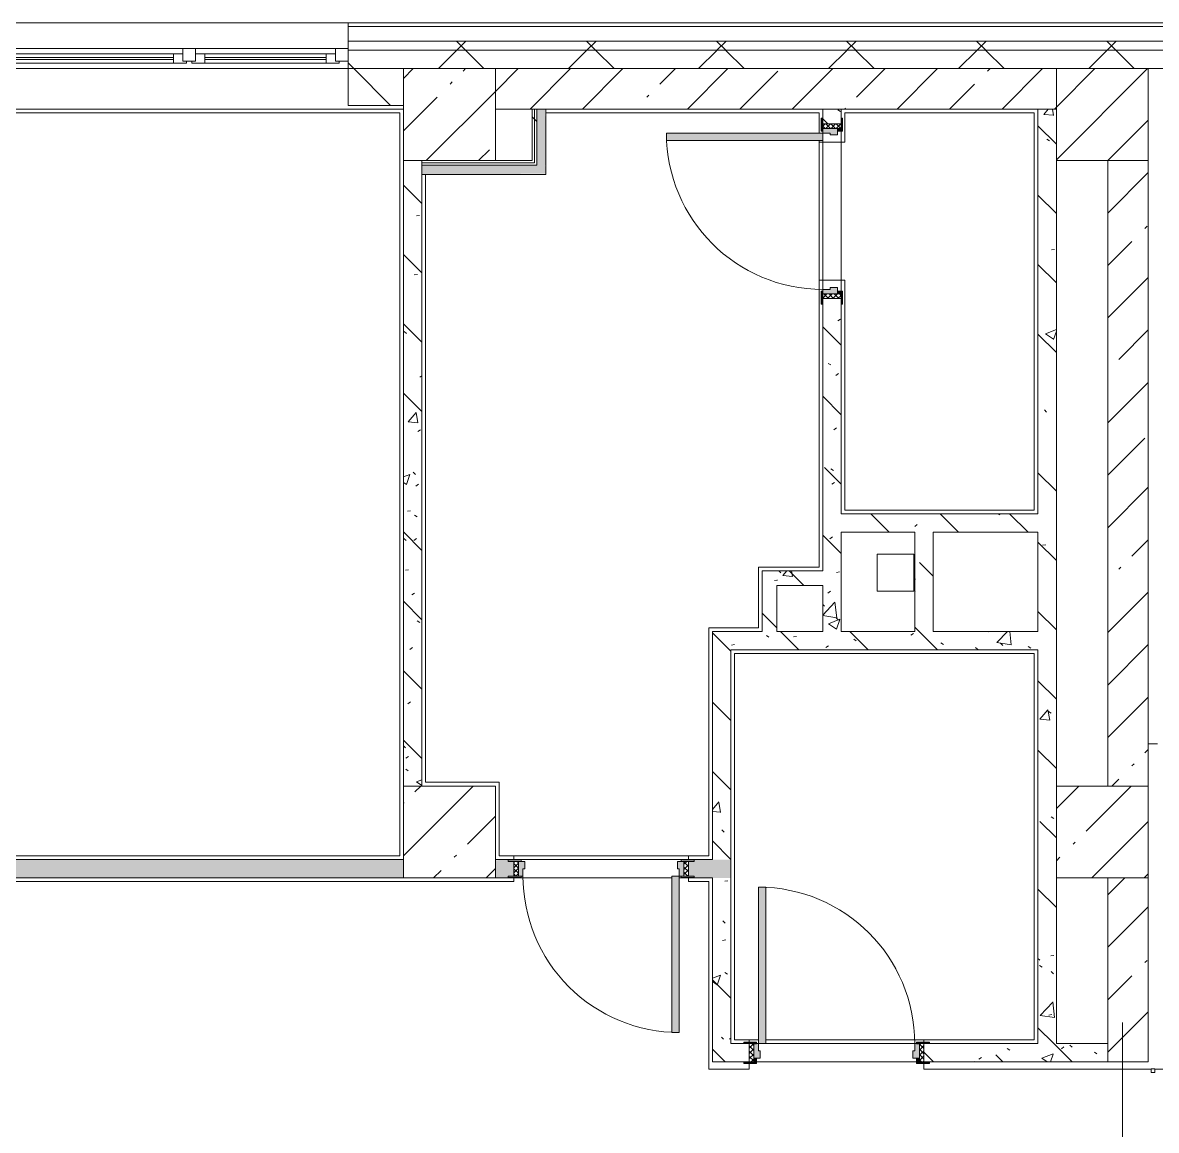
# Model space of a CAD drawing. Header units: millimetres. Extents: x 3991 to 282775, y -8553 to 29560.
# Drawn here: x 227395 to 233559, y 21328 to 27350 of the extents above; entities that cross this region are included whole.
import ezdxf

# ---------------------------------------------------------------- set-up
doc = ezdxf.new("R2010")
doc.units = ezdxf.units.MM
for name, color, linetype, lineweight, true_color in [('A-DOOR-3', 7, 'Continuous', 5, 0xaaaaaa), ('A-DOOR-4', 7, 'Continuous', 5, 0xe2e2e2), ('A-DOOR-FRAM-2', 7, 'Continuous', 5, 0xe2e2e2), ('A-DOOR-FRAM-3', 7, 'Continuous', 5, 0xaaaaaa), ('A-FLOR-1', 7, 'Continuous', 5, 0xaaaaaa), ('I-WALL-1', 7, 'Continuous', 5, 0xe7e7e7), ('I-WALL-4', 7, 'Continuous', 5, 0x787878)]:
    doc.layers.add(name, color=color, linetype=linetype, lineweight=lineweight, true_color=true_color)
for name, color, linetype, lineweight in [('A-GLAZ-2', 7, 'Continuous', 5), ('A-WALL', 7, 'Continuous', 9), ('A-WALL-4', 7, 'Continuous', 5), ('I-WALL-3', 7, 'Continuous', 5), ('S-COLS', 7, 'Continuous', 5), ('Оси', 7, 'Continuous', 9)]:
    doc.layers.add(name, color=color, linetype=linetype, lineweight=lineweight)
pattern_1 = [(45, (148815.1, 0), (-285.1231, 285.1231), []), (45, (149100.2, 0), (-285.1231, 285.1231), [504.031, -100.806, 16.764, -84.042])]
pattern_2 = [(135, (1826.41, 114.685), (-14.14214, -14.14214), []), (225, (1826.41, 114.685), (14.14214, -14.14214), [])]
pattern_3 = [(45, (-296.384, 114.685), (-14.1421, 14.1421), []), (135, (-296.384, 114.685), (-14.1421, -14.1421), [])]
pattern_4 = [(135, (148815.1, 0), (-377.1708, -377.1708), [533.4, -88.9, 17.78, -88.9]), (135, (148815.1, 376.94), (-377.1708, -377.1708), []), (50, (148815.1, 0), (637.6445, -55.7866), [66.675, -733.425]), (355, (148815.1, 0), (-123.3494, 668.699), [53.34, -586.74]), (100.451, (148868.2, -4.65), (514.299, 612.908), [56.665, -623.315]), (46.184, (148815.1, 177.8), (948.7764, -147.15), [100.012, -1100.137]), (96.636, (148894.15, 165.5), (830.909, 865.997), [84.998, -934.973]), (351.184, (148815.1, 177.8), (830.918, 865.988), [80.01, -880.11]), (21, (148904, 133.35), (530.6506, -357.9283), [66.675, -733.425]), (326, (148904, 133.35), (216.308, 644.6585), [53.34, -586.74]), (71.451, (148948.2, 103.5), (746.9596, 286.7243), [56.665, -623.315]), (37.5, (148815.09, 0), (10.81053, 295.9426), [16.764, -562.864, 16.764, -578.866, -588.962]), (37.5, (148815.09, 0), (10.81053, 295.9426), [-1175.258, 16.764, -572.198]), (7.5, (148815.1, 0), (233.8692, 350.6318), [16.764, -322.834, 16.764, -549.529, -224.472]), (7.5, (148815.1, 0), (233.8692, 350.6318), [-905.891, 16.764, -207.708]), (327.5, (148616.84, 0), (474.5678, -20.0513), [16.764, -205.486, 16.764, -676.656, -920.115]), (327.5, (148616.84, 0), (474.5678, -20.0513), [-915.67, 16.764, -903.351]), (317.5, (148527.94, 0), (518.4522, 88.9934), [16.764, -272.161, 16.764, -443.738, -653.415]), (317.5, (148527.94, 0), (518.4522, 88.9934), [-749.427, 16.764, -636.651])]
pattern_5 = [(45, (148815.1, 0), (-353.5534, 353.5534), []), (135, (148815.1, 0), (-353.5534, -353.5534), [])]
pattern_6 = [(45, (148815.1, 0), (-530.33, 530.33), []), (135, (148815.1, 0), (-530.33, -530.33), [])]

# ---------------------------------------------------------------- blocks, each defined once
blk = doc.blocks.new('BSC_Колонна _Прямоугольная - 500х500-23287078-Общий план 1 этажа с размещением фрагментов 1_1-1_9')
at = {"layer": 'S-COLS'}
h = blk.add_hatch(dxfattribs=at)
h.set_pattern_fill('FP_81', color=256, style=0, pattern_type=2)
h.set_pattern_definition([(45, (-84450, -22950), (-285.1231, 285.1231), []), (45, (-84164.88, -22950), (-285.1231, 285.1231), [504.031, -100.806, 16.764, -84.042])])
h.paths.add_polyline_path([(250, -250), (250, 250), (-250, 250), (-250, -250), (58.1, -250)])
for p, q in [((250, 250), (-250, 250)), ((-250, 250), (-250, -250)), ((250, -250), (250, 250)), ((-250, -250), (250, -250))]:
    blk.add_line(p, q, dxfattribs=at)
blk = doc.blocks.new('110_Дверь_СКБ_1Ст_Внутренняя1 - Д-9_ ДОО_Дв_950x2100h_Цеха_ ПУИ_ Помещение персонала_ Моечные_ Тамбур-18976848-Общий план 1 этажа с размещением фрагментов 1_1-1_9')
at = {"layer": 'A-DOOR-3'}
h = blk.add_hatch(dxfattribs=at)
h.set_pattern_fill('FP_52', color=256, style=0, pattern_type=2)
h.set_pattern_definition(pattern_2)
h.paths.add_polyline_path([(462.5, 40), (462.5, -40), (487.5, -40), (487.5, 40)])
at = {"layer": 'A-DOOR-4'}
h = blk.add_hatch(color=256, dxfattribs=at)
h.paths.add_polyline_path([(517.5, 48), (447.5, 48), (462.5, 40), (517.5, 41.1)])
h.paths.add_polyline_path([(-437.5, 48), (-492.5, 48), (-492.5, 40), (-437.5, 40), (-422.5, 48)])
h = blk.add_hatch(color=256, dxfattribs=at)
h.paths.add_polyline_path([(437.5, 40), (437.5, 0), (427.5, 0), (427.5, -40), (462.5, -40), (462.5, 40)])
h.paths.add_polyline_path([(-412.5, 40), (-437.5, 40), (-437.5, -40), (-402.5, -40), (-402.5, 0), (-412.5, 0.1)])
h = blk.add_hatch(color=256, dxfattribs=at)
h.paths.add_polyline_path([(-437.5, -40), (-492.5, -40), (-492.5, -48), (-422.5, -48)])
h.paths.add_polyline_path([(462.5, -40), (447.5, -48), (517.5, -48), (512.3, -40), (487.5, -40)])
at = {"layer": 'A-DOOR-FRAM-2'}
blk.add_hatch(color=256, dxfattribs=at).paths.add_polyline_path([(-372.5, 890), (-412.5, 890), (-412.5, 40), (-372.5, 40), (-372.5, 704.6)])
at = {"layer": 'A-DOOR-FRAM-3'}
h = blk.add_hatch(dxfattribs=at)
h.set_pattern_fill('FP_53', color=256, style=0, pattern_type=2)
h.set_pattern_definition(pattern_3)
h.paths.add_polyline_path([(-437.5, 40), (-462.5, 40), (-462.5, -40), (-437.5, -40), (-437.5, 0.1)])
at = {"layer": 'A-DOOR-3'}
for p, q in [((-412.5, 890), (-412.5, 40)), ((-372.5, 890), (-412.5, 890)), ((-372.5, 40), (-372.5, 890)), ((-422.5, 48), (-492.5, 48)), ((-492.5, 48), (-492.5, 40)), ((-492.5, 40), (-437.5, 40)), ((-437.5, 40), (-422.5, 40)), ((-422.5, 40), (-422.5, 48)), ((-412.5, 40), (-372.5, 40)), ((517.5, 48), (447.5, 48)), ((447.5, 48), (447.5, 40)), ((447.5, 40), (462.5, 40)), ((462.5, 40), (517.5, 40)), ((517.5, 40), (517.5, 48)), ((-492.5, -40), (-492.5, -48)), ((-437.5, -40), (-492.5, -40)), ((-492.5, -48), (-422.5, -48)), ((-422.5, -40), (-437.5, -40)), ((-422.5, -48), (-422.5, -40)), ((462.5, -40), (447.5, -40)), ((447.5, -40), (447.5, -48)), ((447.5, -48), (517.5, -48)), ((517.5, -40), (462.5, -40)), ((517.5, -48), (517.5, -40))]:
    blk.add_line(p, q, dxfattribs=at)
blk.add_arc((-412.5, 40), 850, 360, 90, dxfattribs=at)
at = {"layer": 'A-DOOR-FRAM-3'}
for p, q in [((-437.5, 40), (-462.5, 40)), ((-462.5, 40), (-462.5, -40)), ((-412.5, 40), (-437.5, 40)), ((-437.5, 40), (-437.5, -40)), ((-437.5, -40), (-437.5, 40)), ((-412.5, 0), (-412.5, 40)), ((-402.5, 0), (-412.5, 0)), ((-402.5, -40), (-402.5, 0)), ((437.5, 0), (427.5, 0)), ((427.5, 0), (427.5, -40)), ((437.5, 40), (437.5, 0)), ((462.5, 40), (437.5, 40)), ((462.5, -40), (462.5, 40)), ((487.5, 40), (462.5, 40)), ((462.5, 40), (462.5, -40)), ((487.5, -40), (487.5, 40)), ((-462.5, -40), (-437.5, -40)), ((-437.5, -40), (-402.5, -40)), ((427.5, -40), (462.5, -40)), ((462.5, -40), (487.5, -40))]:
    blk.add_line(p, q, dxfattribs=at)
blk = doc.blocks.new('110_Дверь_СКБ_1Ст_Внутренняя1 - Д-7_п__950x2100h_Туалет-32105350-Общий план 1 этажа с размещением фрагментов 1_1-1_9')
at = {"layer": 'A-DOOR-3'}
h = blk.add_hatch(dxfattribs=at)
h.set_pattern_fill('FP_52', color=256, style=0, pattern_type=2)
h.set_pattern_definition(pattern_2)
h.paths.add_polyline_path([(487.5, -50), (487.5, 50), (462.5, 50), (463.3, -50)])
at = {"layer": 'A-DOOR-4'}
h = blk.add_hatch(color=256, dxfattribs=at)
h.paths.add_polyline_path([(437.5, -30), (462.5, -30), (462.5, 50), (437.5, 50), (437.5, 10), (427.5, 10), (427.5, -30)])
h.paths.add_polyline_path([(-437.5, -30), (-402.5, -30), (-402.5, 10), (-412.5, 10), (-412.5, 50), (-437.5, 50)])
at = {"layer": 'A-DOOR-FRAM-2'}
for points in [[(-372.5, 50), (-372.5, 900), (-412.5, 900), (-412.5, 50)], [(-437.5, 50), (-422.5, 50), (-422.5, 58), (-492.5, 58), (-492.5, 50), (-462.5, 50)], [(517.5, 50), (517.5, 58), (447.5, 58), (447.5, 50), (492.2, 50)], [(-492.5, -58), (-422.5, -58), (-422.5, -50), (-492.5, -50)], [(-437.5, -50), (-422.5, -50), (-422.5, -30), (-437.5, -30)], [(462.5, -50), (462.5, -30), (447.5, -30), (447.5, -50)], [(468.2, -58), (517.5, -58), (517.5, -50), (447.5, -50), (447.5, -58)]]:
    blk.add_hatch(color=256, dxfattribs=at).paths.add_polyline_path(points)
at = {"layer": 'A-DOOR-FRAM-3'}
h = blk.add_hatch(dxfattribs=at)
h.set_pattern_fill('FP_53', color=256, style=0, pattern_type=2)
h.set_pattern_definition(pattern_3)
h.paths.add_polyline_path([(-437.5, -50), (-437.5, 50), (-462.5, 50), (-462.5, -50)])
at = {"layer": 'A-DOOR-3'}
for p, q in [((-412.5, 900), (-412.5, 50)), ((-372.5, 900), (-412.5, 900)), ((-372.5, 50), (-372.5, 900)), ((-412.5, 50), (-372.5, 50))]:
    blk.add_line(p, q, dxfattribs=at)
blk.add_arc((-412.5, 50), 850, 360, 90, dxfattribs=at)
at = {"layer": 'A-DOOR-FRAM-3'}
for p, q in [((-422.5, 58), (-492.5, 58)), ((-492.5, 58), (-492.5, 50)), ((-492.5, 50), (-422.5, 50)), ((-437.5, 50), (-462.5, 50)), ((-462.5, 50), (-462.5, -50)), ((-412.5, 50), (-437.5, 50)), ((-437.5, 50), (-437.5, -30)), ((-437.5, -50), (-437.5, 50)), ((-422.5, 50), (-437.5, 50)), ((-437.5, 50), (-437.5, 49)), ((-437.5, 49), (-422.5, 49)), ((-422.5, 50), (-422.5, 58)), ((-422.5, 49), (-422.5, 50)), ((-412.5, 10), (-412.5, 50)), ((-402.5, 10), (-412.5, 10)), ((-402.5, -30), (-402.5, 10)), ((437.5, 10), (427.5, 10)), ((427.5, 10), (427.5, -30)), ((437.5, 50), (437.5, 10)), ((462.5, 50), (437.5, 50)), ((517.5, 58), (447.5, 58)), ((447.5, 58), (447.5, 50)), ((462.5, 50), (447.5, 50)), ((447.5, 50), (447.5, 49)), ((447.5, 50), (517.5, 50)), ((447.5, 49), (462.5, 49)), ((462.5, -30), (462.5, 50)), ((487.5, 50), (462.5, 50)), ((462.5, 50), (462.5, -50)), ((462.5, 49), (462.5, 50)), ((487.5, -50), (487.5, 50)), ((517.5, 50), (517.5, 58)), ((-422.5, -50), (-492.5, -50)), ((-492.5, -50), (-492.5, -58)), ((-492.5, -58), (-422.5, -58)), ((-462.5, -50), (-437.5, -50)), ((-437.5, -30), (-402.5, -30)), ((-422.5, -30), (-437.5, -30)), ((-437.5, -30), (-437.5, -50)), ((-437.5, -50), (-422.5, -50)), ((-422.5, -50), (-422.5, -30)), ((-422.5, -58), (-422.5, -50)), ((427.5, -30), (462.5, -30)), ((462.5, -30), (447.5, -30)), ((447.5, -30), (447.5, -50)), ((447.5, -50), (462.5, -50)), ((517.5, -50), (447.5, -50)), ((447.5, -50), (447.5, -58)), ((447.5, -58), (517.5, -58)), ((462.5, -50), (462.5, -30)), ((462.5, -50), (487.5, -50)), ((517.5, -58), (517.5, -50))]:
    blk.add_line(p, q, dxfattribs=at)
blk = doc.blocks.new('110_Дверь_СКБ_1Ст_Внутренняя1 - Д-7_л__950x2100h_Туалет-32089464-Общий план 1 этажа с размещением фрагментов 1_1-1_9')
at = {"layer": 'A-DOOR-3'}
h = blk.add_hatch(dxfattribs=at)
h.set_pattern_fill('FP_52', color=256, style=0, pattern_type=2)
h.set_pattern_definition(pattern_2)
h.paths.add_polyline_path([(462.5, -50), (487.5, -50), (487.5, 50), (462.5, 50)])
at = {"layer": 'A-DOOR-4'}
h = blk.add_hatch(color=256, dxfattribs=at)
h.paths.add_polyline_path([(-437.5, -30), (-402.5, -30), (-402.5, 10), (-412.5, 10), (-412.5, 50), (-437.5, 50)])
h.paths.add_polyline_path([(427.5, -6), (427.5, -30), (462.5, -30), (462.5, 50), (437.5, 50), (437.5, 10), (427.5, 10)])
at = {"layer": 'A-DOOR-FRAM-2'}
for points in [[(397.5, 70), (397.5, 50), (437.5, 50), (437.5, 900), (397.5, 900), (397.5, 90)], [(-492.5, 50), (-422.5, 50), (-422.5, 58), (-492.5, 58)], [(447.5, 50), (517.5, 50), (517.5, 58), (447.5, 58)], [(-492.5, -58), (-422.5, -58), (-422.5, -50), (-492.5, -50)], [(-437.5, -50), (-422.5, -50), (-422.5, -30), (-437.5, -30)], [(447.5, -50), (462.5, -50), (462.5, -30), (447.5, -30)], [(447.5, -58), (517.5, -58), (517.5, -50), (447.5, -50)]]:
    blk.add_hatch(color=256, dxfattribs=at).paths.add_polyline_path(points)
at = {"layer": 'A-DOOR-FRAM-3'}
h = blk.add_hatch(dxfattribs=at)
h.set_pattern_fill('FP_53', color=256, style=0, pattern_type=2)
h.set_pattern_definition(pattern_3)
h.paths.add_polyline_path([(-462.5, -50), (-437.5, -50), (-437.5, 50), (-462.5, 50)])
at = {"layer": 'A-DOOR-3'}
for p, q in [((437.5, 900), (397.5, 900)), ((397.5, 900), (397.5, 50)), ((437.5, 50), (437.5, 900)), ((397.5, 50), (437.5, 50))]:
    blk.add_line(p, q, dxfattribs=at)
blk.add_arc((437.5, 50), 850, 90, 180, dxfattribs=at)
at = {"layer": 'A-DOOR-FRAM-3'}
for p, q in [((-422.5, 58), (-492.5, 58)), ((-492.5, 58), (-492.5, 50)), ((-492.5, 50), (-422.5, 50)), ((-437.5, 50), (-462.5, 50)), ((-462.5, 50), (-462.5, -50)), ((-412.5, 50), (-437.5, 50)), ((-437.5, 50), (-437.5, -30)), ((-437.5, -50), (-437.5, 50)), ((-422.5, 50), (-437.5, 50)), ((-437.5, 50), (-437.5, 49)), ((-437.5, 49), (-422.5, 49)), ((-422.5, 50), (-422.5, 58)), ((-422.5, 49), (-422.5, 50)), ((-412.5, 10), (-412.5, 50)), ((-402.5, 10), (-412.5, 10)), ((-402.5, -30), (-402.5, 10)), ((437.5, 10), (427.5, 10)), ((427.5, 10), (427.5, -30)), ((437.5, 50), (437.5, 10)), ((462.5, 50), (437.5, 50)), ((517.5, 58), (447.5, 58)), ((447.5, 58), (447.5, 50)), ((462.5, 50), (447.5, 50)), ((447.5, 50), (447.5, 49)), ((447.5, 50), (517.5, 50)), ((447.5, 49), (462.5, 49)), ((462.5, -30), (462.5, 50)), ((487.5, 50), (462.5, 50)), ((462.5, 50), (462.5, -50)), ((462.5, 49), (462.5, 50)), ((487.5, -50), (487.5, 50)), ((517.5, 50), (517.5, 58)), ((-422.5, -50), (-492.5, -50)), ((-492.5, -50), (-492.5, -58)), ((-492.5, -58), (-422.5, -58)), ((-462.5, -50), (-437.5, -50)), ((-437.5, -30), (-402.5, -30)), ((-422.5, -30), (-437.5, -30)), ((-437.5, -30), (-437.5, -50)), ((-437.5, -50), (-422.5, -50)), ((-422.5, -50), (-422.5, -30)), ((-422.5, -58), (-422.5, -50)), ((427.5, -30), (462.5, -30)), ((462.5, -30), (447.5, -30)), ((447.5, -30), (447.5, -50)), ((447.5, -50), (462.5, -50)), ((517.5, -50), (447.5, -50)), ((447.5, -50), (447.5, -58)), ((447.5, -58), (517.5, -58)), ((462.5, -50), (462.5, -30)), ((462.5, -50), (487.5, -50)), ((517.5, -58), (517.5, -50))]:
    blk.add_line(p, q, dxfattribs=at)
blk = doc.blocks.new('120_Окно_СКБ_2Ст - 120_Окно_СКБ_2Ст 3100х2500 _мал_створка слева_ 2-19089248-Общий план 1 этажа с размещением фрагментов 1_1-1_9')
at = {"layer": 'A-GLAZ-2'}
for p, q in [((-1550, -75), (-1550, -5)), ((-1550, -5), (-1480, -5)), ((1550, -5), (-1550, -5)), ((-1480, -5), (-1480, -75)), ((650, -35), (-1480, -35)), ((-1480, -35), (-1480, -75)), ((-1430, -85), (-1430, -35)), ((-1430, -55), (600, -55)), ((600, -85), (600, -35)), ((650, -75), (650, -5)), ((650, -5), (720, -5)), ((650, -75), (650, -35)), ((720, -5), (720, -75)), ((1480, -35), (720, -35)), ((720, -35), (720, -75)), ((770, -85), (770, -35)), ((770, -55), (1430, -55)), ((1430, -85), (1430, -35)), ((1480, -75), (1480, -5)), ((1480, -5), (1550, -5)), ((1480, -75), (1480, -35)), ((1550, -5), (1550, -75)), ((-1480, -75), (-1550, -75)), ((-1550, -75), (-1500, -75)), ((-1480, -75), (-1500, -75)), ((-1500, -75), (-1500, -85)), ((-1500, -85), (670, -85)), ((670, -85), (-1500, -85)), ((600, -65), (-1430, -65)), ((720, -75), (650, -75)), ((670, -75), (650, -75)), ((670, -75), (700, -75)), ((670, -85), (670, -75)), ((720, -75), (700, -75)), ((700, -75), (700, -85)), ((700, -85), (1500, -85)), ((1500, -85), (700, -85)), ((1430, -65), (770, -65)), ((1550, -75), (1480, -75)), ((1500, -75), (1480, -75)), ((1500, -75), (1550, -75)), ((1500, -85), (1500, -75))]:
    blk.add_line(p, q, dxfattribs=at)
blk = doc.blocks.new('BSC_Колонна _Прямоугольная - 500х500-V201-Общий план 1 этажа с размещением фрагментов 1_1-1_9')
at = {"layer": 'S-COLS'}
h = blk.add_hatch(dxfattribs=at)
h.set_pattern_fill('FP_150', color=256, style=0, pattern_type=2)
h.set_pattern_definition([(45, (-80900, -22950), (-285.1231, 285.1231), []), (45, (-80614.88, -22950), (-285.1231, 285.1231), [504.031, -100.806, 16.764, -84.042])])
h.paths.add_polyline_path([(202.8, -250), (250, -250), (250, 250), (-250, 250), (-250, -250), (-26, -250)])
for p, q in [((250, 250), (-250, 250)), ((-250, 250), (-250, -250)), ((250, -250), (250, 250)), ((-250, -250), (250, -250))]:
    blk.add_line(p, q, dxfattribs=at)

msp = doc.modelspace()

# ---------------------------------------------------------------- hatches: boundary and pattern name
at = {"layer": 'A-WALL-4'}
h = msp.add_hatch(dxfattribs=at)
h.set_pattern_fill('FP_73', color=256, style=0, pattern_type=2)
h.set_pattern_definition(pattern_5)
h.paths.add_polyline_path([(230831.4, 27200), (233785.1, 27200), (233785.1, 27250), (229165.1, 27250), (229165.1, 27200), (229893.3, 27200)])
h.paths.add_polyline_path([(225565.1, 27200), (226065.1, 27200), (226065.1, 27250), (225165.1, 27250), (225165.1, 27200)])
h.paths.add_polyline_path([(222355.1, 27200), (223065.1, 27200), (223065.1, 27250), (221725.1, 27250), (221725.1, 27200)])
h.paths.add_polyline_path([(219125.1, 27200), (219625.1, 27200), (219625.1, 27250), (217025.1, 27250), (217025.1, 27200), (219103.6, 27200)])
h.paths.add_polyline_path([(215925.1, 27200), (215925.1, 27250), (214975.1, 27250), (214975.1, 27200), (215575.1, 27200)])
h.paths.add_polyline_path([(208820.1, 27200), (209875.1, 27200), (209875.1, 27250), (208820.1, 27250), (208820.1, 27210)])
h.paths.add_polyline_path([(205675.1, 27200), (206520.1, 27200), (206520.1, 27250), (205675.1, 27250), (205675.1, 27206.1)])
h.paths.add_polyline_path([(199675.1, 27200), (200575.1, 27200), (200575.1, 27250), (199675.1, 27250), (199675.1, 27210)])
h.paths.add_polyline_path([(203466.6, 27200), (203575.1, 27200), (203575.1, 27250), (202675.1, 27250), (202675.1, 27200), (202975.1, 27200)])
h.paths.add_polyline_path([(196625.3, 27200), (197575.1, 27200), (197575.1, 27250), (196475.1, 27250), (196475.1, 27200)])
h.paths.add_polyline_path([(191738.8, 27200), (193375.1, 27200), (193375.1, 27250), (190975.1, 27250), (190975.1, 27200), (191595.1, 27200)])
h = msp.add_hatch(dxfattribs=at)
h.set_pattern_fill('FP_73', color=256, style=0, pattern_type=2)
h.set_pattern_definition(pattern_5)
h.paths.add_polyline_path([(233785.1, 27100), (233780.5, 27200), (229165.1, 27198.1), (229165.1, 27100), (233763.3, 27100)])
h.paths.add_polyline_path([(217057.1, 27100), (219625.1, 27100), (219625.1, 27200), (217025.1, 27200), (217025.1, 27110), (217057.1, 27110), (217057.1, 27102), (217025.1, 27100)])
h.paths.add_polyline_path([(191595.1, 27100), (193375.1, 27100), (193375.1, 27200), (190975.1, 27200), (190975.1, 27100), (191575.1, 27100)])
h.paths.add_polyline_path([(196475.1, 27100), (197575.1, 27100), (197575.1, 27200), (196475.1, 27200), (196475.1, 27139.7)])
h.paths.add_polyline_path([(199675.1, 27100), (200575.1, 27100), (200575.1, 27200), (199675.1, 27200), (199675.1, 27140)])
h.paths.add_polyline_path([(202675.1, 27100), (203575.1, 27100), (203575.1, 27200), (202675.1, 27200), (202675.1, 27140)])
h.paths.add_polyline_path([(205675.1, 27100), (206520.1, 27100), (206520.1, 27200), (205675.1, 27200), (205675.1, 27140)])
h.paths.add_polyline_path([(226065.1, 27100), (226065.1, 27200), (225165.1, 27200), (225165.1, 27100), (225944.8, 27100)])
h.paths.add_polyline_path([(208820.1, 27100), (209875.1, 27100), (209875.1, 27200), (208820.1, 27200), (208820.1, 27140)])
h.paths.add_polyline_path([(223065.1, 27100), (223065.1, 27200), (221725.1, 27200), (221725.1, 27100), (223012.9, 27100)])
h.paths.add_polyline_path([(214975.1, 27100), (215893.1, 27102), (215893.1, 27110), (215925.1, 27110), (215925.1, 27200), (214975.1, 27200), (214975.1, 27140)])
h = msp.add_hatch(dxfattribs=at)
h.set_pattern_fill('FP_58', color=256, style=0, pattern_type=2)
h.set_pattern_definition([(135, (148815.1, 0), (-176.7767, -176.7767), [])])
h.paths.add_polyline_path([(208820.1, 26900), (208975.1, 26900), (208975.1, 27100), (208820.1, 27100), (208820.1, 26936.5)])
h.paths.add_polyline_path([(191595.1, 26900), (193375.1, 26900), (193375.1, 27100), (191575.1, 27100), (191575.1, 26900)])
h.paths.add_polyline_path([(229465.1, 26900), (229465.1, 27100), (229165.1, 27100), (229165.1, 26900)])
h.paths.add_polyline_path([(196625.3, 26900), (196975.1, 26900), (196975.1, 27100), (196475.1, 27100), (196475.1, 26900)])
h.paths.add_polyline_path([(199675.1, 26900), (200575.1, 26900), (200575.1, 27100), (199675.1, 27100), (199675.1, 26925)])
h.paths.add_polyline_path([(225565.1, 26900), (225565.1, 27100), (225165.1, 27100), (225165.1, 26900), (225243.3, 26900)])
h.paths.add_polyline_path([(223065.1, 26900), (223065.1, 27100), (222855.1, 27100), (222855.1, 26900), (223012.9, 26900)])
h.paths.add_polyline_path([(202675.1, 26900), (202975.1, 26900), (202975.1, 27100), (202675.1, 27100), (202675.1, 26969.4)])
h.paths.add_polyline_path([(205675.1, 26900), (206520.1, 26900), (206520.1, 27100), (205675.1, 27100), (205675.1, 26964.6)])
h.paths.add_polyline_path([(221725.1, 26900), (222355.1, 26900), (222355.1, 27100), (221725.1, 27100), (221725.1, 26985.6)])
h.paths.add_polyline_path([(219125.1, 26900), (219125.1, 27100), (217021.1, 27100), (217025.1, 26900), (219103.6, 26900)])
h.paths.add_polyline_path([(209575.1, 26900), (209875.1, 26900), (209875.1, 27100), (209575.1, 27100), (209575.1, 26953.9)])
h.paths.add_polyline_path([(215875.1, 26900), (215875.1, 27100), (215575.1, 27100), (215575.1, 26900)])
at = {"layer": 'I-WALL-1'}
for points in [[(230190.1, 26575), (230240.1, 26575), (230235.1, 26880), (230190.1, 26880), (230190.1, 26587.5)], [(229860.8, 26525), (230240.1, 26530), (230235.1, 26575), (229565.1, 26575), (229565.1, 26525), (229854.1, 26525)]]:
    msp.add_hatch(color=256, dxfattribs=at).paths.add_polyline_path(points)
at = {"layer": 'I-WALL-3'}
h = msp.add_hatch(dxfattribs=at)
h.set_pattern_fill('FP_57', color=256, style=0, pattern_type=2)
h.set_pattern_definition(pattern_1)
h.paths.add_polyline_path([(232786, 26880), (233015.1, 26880), (233015.1, 27100), (229965.1, 27100), (229965.1, 26880), (231865.1, 26880)])
h = msp.add_hatch(dxfattribs=at)
h.set_pattern_fill('FP_192', color=256, style=0, pattern_type=2)
h.set_pattern_definition(pattern_6)
h.paths.add_polyline_path([(230177.6, 26600), (230177.6, 26880), (230165.1, 26880), (230165.1, 26600)])
h = msp.add_hatch(dxfattribs=at)
h.set_pattern_fill('FP_192', color=256, style=0, pattern_type=2)
h.set_pattern_definition(pattern_6)
h.paths.add_polyline_path([(230187.9, 26587.5), (230190.1, 26587.5), (230190.1, 26880), (230177.6, 26880), (230177.6, 26587.5)])
h = msp.add_hatch(dxfattribs=at)
h.set_pattern_fill('FP_57', color=256, style=0, pattern_type=2)
h.set_pattern_definition(pattern_1)
h.paths.add_polyline_path([(233295.1, 23200), (233515.1, 23200), (233515.1, 26600), (233295.1, 26600), (233295.1, 23430)])
h = msp.add_hatch(dxfattribs=at)
h.set_pattern_fill('FP_57', color=256, style=0, pattern_type=2)
h.set_pattern_definition(pattern_1)
h.paths.add_polyline_path([(233515.1, 21700), (233515.1, 22700), (233295.1, 22700), (233295.1, 21700), (233361.6, 21700)])
at = {"layer": 'I-WALL-4'}
h = msp.add_hatch(dxfattribs=at)
h.set_pattern_fill('FP_86', color=256, style=0, pattern_type=2)
h.set_pattern_definition(pattern_4)
h.paths.add_polyline_path([(231745.1, 23940), (231845.1, 23940), (231845.1, 25850), (231745.1, 25850), (231745.1, 23954.1)])
h.paths.add_polyline_path([(231845.1, 26800), (231845.1, 26880), (231745.1, 26880), (231745.1, 26800)])
h = msp.add_hatch(dxfattribs=at)
h.set_pattern_fill('FP_86', color=256, style=0, pattern_type=2)
h.set_pattern_definition(pattern_4)
h.paths.add_polyline_path([(233015.1, 21800), (233015.1, 26880), (232915.1, 26880), (232915.1, 21800)])
h = msp.add_hatch(dxfattribs=at)
h.set_pattern_fill('FP_86', color=256, style=0, pattern_type=2)
h.set_pattern_definition(pattern_4)
h.paths.add_polyline_path([(229465.1, 23200), (229565.1, 23200), (229565.1, 26600), (229465.1, 26600), (229465.1, 23220)])
h = msp.add_hatch(dxfattribs=at)
h.set_pattern_fill('FP_86', color=256, style=0, pattern_type=2)
h.set_pattern_definition(pattern_4)
h.paths.add_polyline_path([(232101.9, 24580), (232915.1, 24580), (232915.1, 24680), (231845.1, 24680), (231845.1, 24580), (232040.2, 24580)])
h = msp.add_hatch(dxfattribs=at)
h.set_pattern_fill('FP_86', color=256, style=0, pattern_type=2)
h.set_pattern_definition(pattern_4)
h.paths.add_polyline_path([(232345.1, 24040), (232345.1, 24580), (232245.1, 24580), (232245.1, 24040)])
h = msp.add_hatch(dxfattribs=at)
h.set_pattern_fill('FP_86', color=256, style=0, pattern_type=2)
h.set_pattern_definition(pattern_4)
h.paths.add_polyline_path([(231479.2, 24040), (231495.1, 24040), (231495.1, 24370), (231415.1, 24370), (231415.1, 24040)])
h = msp.add_hatch(dxfattribs=at)
h.set_pattern_fill('FP_86', color=256, style=0, pattern_type=2)
h.set_pattern_definition(pattern_4)
h.paths.add_polyline_path([(231745.1, 24290), (231745.1, 24370), (231495.1, 24370), (231495.1, 24290), (231725.1, 24290)])
h = msp.add_hatch(dxfattribs=at)
h.set_pattern_fill('FP_86', color=256, style=0, pattern_type=2)
h.set_pattern_definition(pattern_4)
h.paths.add_polyline_path([(231604.9, 23940), (231745.1, 23940), (231740.9, 24040), (231145.1, 24040), (231145.1, 23940), (231345.6, 23940)])
h = msp.add_hatch(dxfattribs=at)
h.set_pattern_fill('FP_86', color=256, style=0, pattern_type=2)
h.set_pattern_definition(pattern_4)
h.paths.add_polyline_path([(232646.9, 23940), (232915.1, 23940), (232915.1, 24040), (231845.1, 24040), (231845.1, 23940), (232524, 23940)])
h = msp.add_hatch(dxfattribs=at)
h.set_pattern_fill('FP_86', color=256, style=0, pattern_type=2)
h.set_pattern_definition(pattern_4)
h.paths.add_polyline_path([(231245.1, 22800), (231245.1, 23940), (231145.1, 23940), (231145.1, 22800)])
h = msp.add_hatch(dxfattribs=at)
h.set_pattern_fill('FP_86', color=256, style=0, pattern_type=2)
h.set_pattern_definition(pattern_4)
h.paths.add_polyline_path([(231145.1, 22700), (231245.1, 22700), (231245.1, 22800), (231045.1, 22798), (231045.1, 22790), (231015.1, 22790), (231015.1, 22710), (231045.1, 22710), (231045.1, 22702), (231125.1, 22700)])
h.paths.add_polyline_path([(229365.1, 22700), (229465.1, 22700), (229465.1, 22800), (227265.1, 22800), (227265.1, 22700), (228876.8, 22700)])
h.paths.add_polyline_path([(230044.3, 22700), (230035.1, 22702), (230035.1, 22710), (230065.1, 22710), (230065.1, 22790), (230035.1, 22790), (230035.1, 22798), (229965.1, 22796.4), (229965.1, 22700), (230035.1, 22700)])
h.paths.add_polyline_path([(224967.5, 22700), (225565.1, 22700), (225565.1, 22800), (224559.9, 22800), (224559.9, 22700), (224589.9, 22700)])
h.paths.add_polyline_path([(226065.1, 22700), (226165.1, 22700), (226165.1, 22800), (226065.1, 22800), (226065.1, 22709.1)])
h.paths.add_polyline_path([(219055.1, 22700), (219125.1, 22704), (219125.1, 22800), (219025.1, 22800), (219025.1, 22700)])
h.paths.add_polyline_path([(222855.1, 22700), (223459.9, 22700), (223459.9, 22800), (222855.1, 22800), (222855.1, 22730.9)])
h.paths.add_polyline_path([(219625.1, 22700), (222355.1, 22700), (222355.1, 22800), (219625.1, 22800), (219625.1, 22724.2)])
h.paths.add_polyline_path([(217895.1, 22700), (217925.1, 22700), (217925.1, 22800), (217125.1, 22800), (217125.1, 22700), (217149, 22700)])
h = msp.add_hatch(dxfattribs=at)
h.set_pattern_fill('FP_86', color=256, style=0, pattern_type=2)
h.set_pattern_definition(pattern_4)
h.paths.add_polyline_path([(231145.1, 21800), (231245.1, 21800), (231245.1, 22700), (231145.1, 22700), (231145.1, 22482.3)])
h = msp.add_hatch(dxfattribs=at)
h.set_pattern_fill('FP_86', color=256, style=0, pattern_type=2)
h.set_pattern_definition(pattern_4)
h.paths.add_polyline_path([(232895.1, 21700), (233295.1, 21700), (233295.1, 21800), (232295.1, 21800), (232296.4, 21700), (232786, 21700)])
h.paths.add_polyline_path([(231145.1, 21700), (231345.1, 21700), (231345.1, 21800), (231145.1, 21800)])
at = {"layer": 'S-COLS'}
h = msp.add_hatch(dxfattribs=at)
h.set_pattern_fill('FP_57', color=256, style=0, pattern_type=2)
h.set_pattern_definition(pattern_1)
h.paths.add_polyline_path([(229757.7, 26600), (229965.1, 26600), (229965.1, 27100), (229465.1, 27100), (229465.1, 26600), (229585.1, 26600)])
h = msp.add_hatch(dxfattribs=at)
h.set_pattern_fill('FP_57', color=256, style=0, pattern_type=2)
h.set_pattern_definition(pattern_1)
h.paths.add_polyline_path([(233273.6, 26600), (233515.1, 26600), (233515.1, 27100), (233015.1, 27100), (233015.1, 26600), (233235.8, 26600)])

# ---------------------------------------------------------------- linework, layer by layer
at = {"layer": 'A-FLOR-1'}
for p, q in [((229445.1, 26860), (226085.1, 26860)), ((229445.1, 22820), (229445.1, 26860)), ((231725.1, 26860), (230240.1, 26860)), ((231725.1, 26750), (231725.1, 26860)), ((232895.1, 26860), (231865.1, 26860)), ((231865.1, 26860), (231865.1, 26700)), ((232895.1, 24700), (232895.1, 26860)), ((231725.1, 24390), (231725.1, 26710)), ((231865.1, 26700), (231725.1, 26700)), ((229585.1, 26525), (229585.1, 23220)), ((231725.1, 25950), (231865.1, 25950)), ((231865.1, 25950), (231865.1, 24700)), ((231865.1, 24700), (232895.1, 24700)), ((232040.2, 24459.9), (232240.2, 24459.9)), ((232040.2, 24259.9), (232040.2, 24459.9)), ((232240.2, 24459.9), (232240.2, 24259.9)), ((231395.1, 24060), (231395.1, 24390)), ((231395.1, 24390), (231725.1, 24390)), ((232240.2, 24259.9), (232040.2, 24259.9)), ((231125.1, 22820), (231125.1, 24060)), ((231125.1, 24060), (231395.1, 24060)), ((232895.1, 23920), (231265.1, 23920)), ((231265.1, 23920), (231265.1, 21820)), ((232895.1, 21820), (232895.1, 23920)), ((233565.1, 23430), (233515.1, 23430)), ((229585.1, 23220), (229985.1, 23220)), ((229985.1, 23220), (229985.1, 22820)), ((226255.1, 22820), (229445.1, 22820)), ((229985.1, 22820), (231125.1, 22820)), ((230065.1, 22820), (230065.1, 22800)), ((231015.1, 22800), (231015.1, 22820)), ((230065.1, 22700), (230065.1, 22680)), ((231015.1, 22680), (231015.1, 22700)), ((230065.1, 22680), (227265.1, 22680)), ((231125.1, 22680), (231015.1, 22680)), ((231125.1, 21660), (231125.1, 22680)), ((231265.1, 21820), (231395.1, 21820)), ((231345.1, 21820), (231345.1, 21808)), ((231435.1, 21820), (232895.1, 21820)), ((232295.1, 21808), (232295.1, 21820)), ((231345.1, 21660), (231125.1, 21660)), ((231345.1, 21692), (231345.1, 21660)), ((232295.1, 21660), (232295.1, 21692)), ((233531.1, 21660), (232295.1, 21660)), ((234249.8, 21660), (233551.1, 21660))]:
    msp.add_line(p, q, dxfattribs=at)
at = {"layer": 'A-WALL'}
for p, q in [((233938.1, 27330), (229165.1, 27330)), ((233785.1, 27250), (229165.1, 27250)), ((233785.1, 27200), (229165.1, 27200)), ((229465.1, 27100), (229165.1, 27100)), ((229165.1, 27100), (229465.1, 27100)), ((230240.1, 26880), (230165.1, 26880)), ((230177.6, 26880), (230177.6, 26587.5)), ((230190.1, 26880), (230190.1, 26575)), ((231845.1, 26880), (231745.1, 26880)), ((232915.1, 26880), (233015.1, 26880)), ((230177.6, 26587.5), (229565.1, 26587.5)), ((230190.1, 26575), (229565.1, 26575)), ((233295.1, 21800), (233295.1, 21700))]:
    msp.add_line(p, q, dxfattribs=at)
at = {"layer": 'A-WALL-4'}
for p, q in [((233785.1, 27350), (225165.1, 27350)), ((229165.1, 27350), (229165.1, 27100)), ((229165.1, 27100), (225565.1, 27100)), ((229165.1, 27100), (229165.1, 26900)), ((229465.1, 26900), (229465.1, 27100)), ((229465.1, 27100), (233785.1, 27100)), ((229165.1, 26900), (229465.1, 26900)), ((233551.1, 21662), (233531.1, 21662)), ((233531.1, 21662), (233531.1, 21642)), ((233531.1, 21642), (233551.1, 21642)), ((233551.1, 21642), (233551.1, 21662))]:
    msp.add_line(p, q, dxfattribs=at)
at = {"layer": 'I-WALL-3'}
for p, q in [((226065.1, 27100), (229165.1, 27100)), ((233015.1, 27100), (229965.1, 27100)), ((229965.1, 27100), (229965.1, 26880)), ((233015.1, 23200), (233015.1, 27100)), ((229465.1, 26880), (226065.1, 26880)), ((229965.1, 26880), (230165.1, 26880)), ((230165.1, 26880), (230165.1, 26600)), ((230240.1, 26880), (231745.1, 26880)), ((230240.1, 26525), (230240.1, 26880)), ((231745.1, 26880), (231745.1, 26830)), ((231845.1, 26830), (231845.1, 26880)), ((231845.1, 26880), (232915.1, 26880)), ((232915.1, 26880), (232915.1, 24680)), ((231845.1, 26760), (231845.1, 25890)), ((231745.1, 25900), (231745.1, 26710)), ((229465.1, 26600), (229465.1, 23200)), ((230165.1, 26600), (229465.1, 26600)), ((229565.1, 26600), (229565.1, 23200)), ((233295.1, 26600), (233295.1, 23200)), ((233515.1, 26600), (233295.1, 26600)), ((233515.1, 23200), (233515.1, 26600)), ((229565.1, 26525), (230240.1, 26525)), ((231745.1, 25820), (231745.1, 24370)), ((231845.1, 24680), (231845.1, 25820)), ((232915.1, 24680), (231845.1, 24680)), ((231845.1, 24040), (231845.1, 24580)), ((231845.1, 24580), (232245.1, 24580)), ((232245.1, 24580), (232245.1, 24040)), ((232345.1, 24580), (232915.1, 24580)), ((232345.1, 24040), (232345.1, 24580)), ((232915.1, 24580), (232915.1, 24040)), ((231745.1, 24370), (231415.1, 24370)), ((231415.1, 24370), (231415.1, 24040)), ((231495.1, 24290), (231745.1, 24290)), ((231495.1, 24040), (231495.1, 24290)), ((231745.1, 24290), (231745.1, 24040)), ((231415.1, 24040), (231145.1, 24040)), ((231145.1, 24040), (231145.1, 22800)), ((231745.1, 24040), (231495.1, 24040)), ((232245.1, 24040), (231845.1, 24040)), ((232915.1, 24040), (232345.1, 24040)), ((231245.1, 23940), (232915.1, 23940)), ((231245.1, 22800), (231245.1, 23940)), ((232915.1, 23940), (232915.1, 21800)), ((229465.1, 22800), (227295.1, 22800)), ((229965.1, 22800), (231145.1, 22800)), ((231245.1, 21800), (231245.1, 22800)), ((227295.1, 22700), (229465.1, 22700)), ((230925.1, 22700), (229965.1, 22700)), ((230965.1, 22700), (231145.1, 22700)), ((231145.1, 22700), (231145.1, 21700)), ((233015.1, 21800), (233015.1, 22700)), ((233295.1, 22700), (233295.1, 21800)), ((233515.1, 21700), (233515.1, 22700)), ((231315.1, 21800), (231245.1, 21800)), ((231435.1, 21800), (232245.1, 21800)), ((232915.1, 21800), (232325.1, 21800)), ((233295.1, 21800), (233015.1, 21800)), ((231145.1, 21700), (231315.1, 21700)), ((232255.1, 21700), (231385.1, 21700)), ((232325.1, 21700), (233515.1, 21700))]:
    msp.add_line(p, q, dxfattribs=at)
at = {"layer": 'S-COLS'}
for p, q in [((229965.1, 27100), (229465.1, 27100)), ((229465.1, 27100), (229465.1, 26600)), ((229965.1, 26600), (229965.1, 27100)), ((233515.1, 27100), (233015.1, 27100)), ((233015.1, 27100), (233015.1, 26600)), ((233515.1, 26600), (233515.1, 27100)), ((229465.1, 26600), (229965.1, 26600)), ((233015.1, 26600), (233515.1, 26600))]:
    msp.add_line(p, q, dxfattribs=at)
at = {"layer": 'Оси'}
msp.add_line((233375.1, 10029.8), (233375.1, 21915.1), dxfattribs=at)

# ---------------------------------------------------------------- block references
at = {"layer": 'A-DOOR-3'}
for name, p, rotation in [('110_Дверь_СКБ_1Ст_Внутренняя1 - Д-7_л__950x2100h_Туалет-32089464-Общий план 1 этажа с размещением фрагментов 1_1-1_9', (231795.1, 26312.5), 90), ('110_Дверь_СКБ_1Ст_Внутренняя1 - Д-9_ ДОО_Дв_950x2100h_Цеха_ ПУИ_ Помещение персонала_ Моечные_ Тамбур-18976848-Общий план 1 этажа с размещением фрагментов 1_1-1_9', (230552.6, 22750), 180)]:
    msp.add_blockref(name, p, dxfattribs=dict(at, rotation=rotation))
msp.add_blockref('110_Дверь_СКБ_1Ст_Внутренняя1 - Д-7_п__950x2100h_Туалет-32105350-Общий план 1 этажа с размещением фрагментов 1_1-1_9', (231807.6, 21750), dxfattribs=at)
at = {"layer": 'A-GLAZ-2'}
msp.add_blockref('120_Окно_СКБ_2Ст - 120_Окно_СКБ_2Ст 3100х2500 _мал_створка слева_ 2-19089248-Общий план 1 этажа с размещением фрагментов 1_1-1_9', (227615.1, 27215), dxfattribs=at)
at = {"layer": 'S-COLS'}
for name, p in [('BSC_Колонна _Прямоугольная - 500х500-V201-Общий план 1 этажа с размещением фрагментов 1_1-1_9', (229715.1, 22950)), ('BSC_Колонна _Прямоугольная - 500х500-23287078-Общий план 1 этажа с размещением фрагментов 1_1-1_9', (233265.1, 22950))]:
    msp.add_blockref(name, p, dxfattribs=at)

doc.saveas('drawing.dxf')
